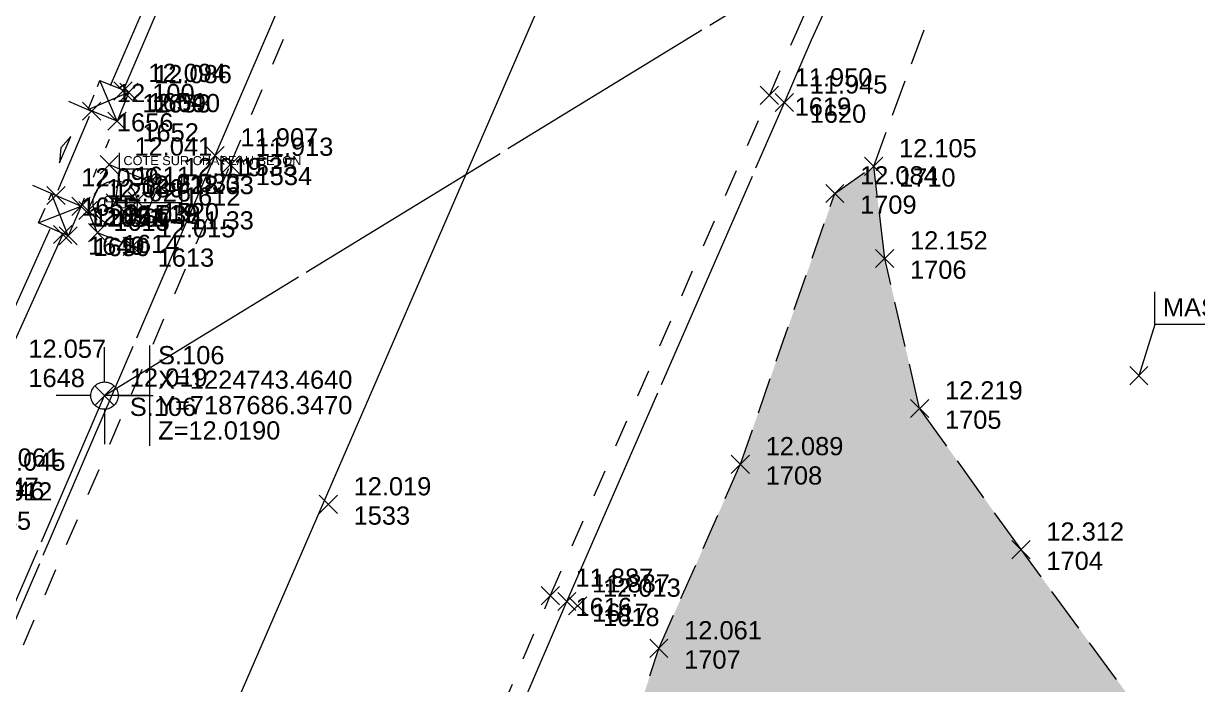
# Model space of a CAD drawing. Header units: metres. Extents: x 1224602 to 1224842, y 7187490 to 7187733.
# Drawn here: x 1224742.57 to 1224755.48, y 7187683.17 to 7187690.44 of the extents above; entities that cross this region are included whole.
import ezdxf
from ezdxf.enums import TextEntityAlignment as Align

# ---------------------------------------------------------------- set-up
doc = ezdxf.new("R2010")
doc.units = ezdxf.units.M
doc.header["$PDMODE"] = 3
doc.header["$PDSIZE"] = 0.1
for name, pattern in [('LL_0821', [0.7, 0.5, -0.2]), ('LL_0822', [2.5, 2.5, 0]), ('LL_0824', [0.35, 0.1, -0.25]), ('LL_0829', [0.6, 0.3, -0.3]), ('OL_0942', [0.7, 0.5, -0.2]), ('SL_1146', [2.5, 2.5, 0]), ('Socle_Continu', [2.5, 2.5, 0]), ('TL_1182', [0.6, 0.4, -0.2]), ('YL_2901', [2.5, 2.5, 0])]:
    doc.linetypes.add(name, pattern=pattern)
for name, color, linetype, lineweight in [('CLOTU_SCS', 212, 'Socle_Continu', 13), ('JARDH_PSS', 82, 'Socle_Continu', 13), ('JARDI_SCI', 82, 'Socle_Continu', 13), ('JARDI_SCS', 82, 'Socle_Continu', 13), ('NIVEL_SCS', 102, 'Socle_Continu', 13), ('SIGTA_SCI', 7, 'Socle_Continu', 13), ('SIGTM_PSI', 1, 'Socle_Continu', 13), ('SIGTM_SCI', 1, 'Socle_Continu', 13), ('SIGTO_PSI', 255, 'Socle_Continu', 13), ('SIGTO_SCI', 255, 'Socle_Continu', 13), ('VOIRI_SCS', 7, 'Socle_Continu', 13)]:
    doc.layers.add(name, color=color, linetype=linetype, lineweight=lineweight)
for name, color, linetype, lineweight, true_color in [('EAUUS_PSI', 7, 'Socle_Continu', 13, 0x7f3f00), ('EAUUS_SCI', 7, 'Socle_Continu', 13, 0x7f3f00), ('EAUUS_SCS', 7, 'Socle_Continu', 13, 0x7f3f00), ('EAUUS_SCT', 7, 'Socle_Continu', 13, 0x7f3f00), ('SIGTR_PSS', 7, 'Socle_Continu', 13, 0x9966cc), ('SIGTS_PSS', 7, 'Socle_Continu', 13, 0x9966cc)]:
    doc.layers.add(name, color=color, linetype=linetype, lineweight=lineweight, true_color=true_color)
doc.styles.add('Reseaux', font='arial.ttf')
doc.styles.get("Standard").update_dxf_attribs({"font": 'arial.ttf'})
doc.linetypes.add('CL_0181', pattern='A,3,-0.15,0.4,-0.381,["eu",Standard,S=0.254,R=0,X=-0.2,Y=-0.1],-0.381,0.4,-0.15', length=4.862)

# ---------------------------------------------------------------- blocks, each defined once
blk = doc.blocks.new('YP_1521')
at = {"layer": 'SIGTO_SCI', "color": 7, "linetype": 'Socle_Continu'}
blk.add_point((0, 0), dxfattribs=at)
at = {"layer": 'SIGTA_SCI', "linetype": 'Socle_Continu'}
blk.add_attdef('ALT', (0.278, 0.099), '', height=0.2, dxfattribs=at)
at = {"layer": 'SIGTA_SCI', "linetype": 'Socle_Continu', "flags": 9}
blk.add_attdef('CALQUE_ALT', (1.69, -1.18), '', height=0.2, dxfattribs=at)
at = {"layer": 'SIGTM_SCI', "linetype": 'Socle_Continu'}
blk.add_attdef('MAT', (0.278, -0.223), '', height=0.2, dxfattribs=at)
at = {"layer": 'SIGTM_SCI', "linetype": 'Socle_Continu', "flags": 9}
blk.add_attdef('CALQUE_MAT', (1.69, -1.501), '', height=0.2, dxfattribs=at)
at = {"layer": 'SIGTO_SCI', "linetype": 'Socle_Continu', "flags": 9}
for tag, p in [('ID', (1.69, 0.105)), ('NATURE', (1.69, -0.216)), ('FAMILLE', (1.69, -0.538)), ('CALQUE', (1.69, -0.859)), ('PCRS', (1.69, -1.823))]:
    blk.add_attdef(tag, p, '', height=0.2, dxfattribs=at)
blk = doc.blocks.new('YP_2900')
at = {"layer": 'SIGTO_PSI', "linetype": 'Socle_Continu'}
blk.add_line((0.5, 0), (0, 0), dxfattribs=at)
at = {"layer": 'SIGTO_PSI', "linetype": 'Socle_Continu', "flags": 128}
blk.add_lwpolyline([(0.5, -0.55), (0.5, 0.55)], dxfattribs=at)
at = {"layer": 'SIGTO_PSI', "color": 7, "linetype": 'Socle_Continu'}
blk.add_point((0, 0), dxfattribs=at)
at = {"layer": 'SIGTM_PSI', "color": 1, "linetype": 'Socle_Continu'}
blk.add_attdef('MAT', (0.589, 0.345), '', height=0.2, dxfattribs=at)
at = {"layer": 'SIGTM_PSI', "linetype": 'Socle_Continu', "flags": 9}
blk.add_attdef('CALQUE_MAT', (1.598, -0.695), '', height=0.2, dxfattribs=at)
at = {"layer": 'SIGTO_PSI', "linetype": 'Socle_Continu', "flags": 9}
for tag, p in [('ID', (1.598, 0.59)), ('NATURE', (1.598, 0.269)), ('FAMILLE', (1.598, -0.052)), ('CALQUE', (1.598, -0.374)), ('PCRS', (1.598, -1.016))]:
    blk.add_attdef(tag, p, '', height=0.2, dxfattribs=at)
at = {"layer": 'SIGTO_PSI', "linetype": 'Socle_Continu'}
for tag, p in [('X=', (0.589, 0.075)), ('Y=', (0.589, -0.204)), ('Z=', (0.589, -0.482))]:
    blk.add_attdef(tag, p, '', height=0.2, dxfattribs=at)
blk = doc.blocks.new('CP_0162')
at = {"layer": 'EAUUS_SCS', "linetype": 'Socle_Continu', "const_width": 0.025, "flags": 128}
for points in [[(-0.063, -0.111), (-0.174, -0.111, -0.405328), (-0.241, -0.045), (-0.241, 0.067, -0.999132), (-0.063, 0.067), (-0.063, 0.022), (-0.218, 0.022)], [(0.048, 0.155), (0.048, -0.034, 0.410802), (0.125, -0.111), (0.225, -0.111), (0.225, 0.155)]]:
    blk.add_lwpolyline(points, format="xyb", dxfattribs=at)
at = {"layer": 'EAUUS_SCS', "linetype": 'Socle_Continu'}
blk.add_circle((0, 0), 0.5, dxfattribs=at)
at = {"layer": 'EAUUS_SCS', "linetype": 'Socle_Continu', "flags": 9}
for tag, p in [('ID', (0.918, 0.522)), ('NATURE', (0.918, 0.2)), ('FAMILLE', (0.918, -0.121)), ('CALQUE', (0.918, -0.442)), ('PCRS', (0.918, -0.763))]:
    blk.add_attdef(tag, p, '', height=0.2, dxfattribs=at)
blk = doc.blocks.new('SP_1162')
at = {"layer": 'CLOTU_SCS', "linetype": 'Socle_Continu'}
for p, q in [((0, 0), (1, 1)), ((0, 1), (1, 0))]:
    blk.add_line(p, q, dxfattribs=at)
at = {"layer": 'CLOTU_SCS', "linetype": 'Socle_Continu', "flags": 128}
blk.add_lwpolyline([(1, 0), (0, 0), (0, 1), (1, 1)], close=True, dxfattribs=at)
at = {"layer": 'CLOTU_SCS', "linetype": 'Socle_Continu', "flags": 9}
for tag, p in [('ID', (1.089, 0.299)), ('NATURE', (1.089, -0.022)), ('FAMILLE', (1.089, -0.344)), ('CALQUE', (1.089, -0.665)), ('PCRS', (1.089, -0.986))]:
    blk.add_attdef(tag, p, '', height=0.2, dxfattribs=at)
blk = doc.blocks.new('SP_1161')
at = {"layer": 'CLOTU_SCS', "linetype": 'Socle_Continu'}
for p, q in [((0, 0), (0, 0.275)), ((1, 0.275), (1, 0)), ((0.5, 0.154), (0.344, 0.103)), ((0.656, 0.103), (0.5, 0.154)), ((0.062, 0), (0.938, 0)), ((0.344, 0.103), (0.656, 0.103))]:
    blk.add_line(p, q, dxfattribs=at)
at = {"layer": 'CLOTU_SCS', "linetype": 'Socle_Continu', "flags": 9}
for tag, p in [('ID', (1.36, 0.385)), ('NATURE', (1.36, 0.064)), ('FAMILLE', (1.36, -0.257)), ('CALQUE', (1.36, -0.579)), ('PCRS', (1.36, -0.9))]:
    blk.add_attdef(tag, p, '', height=0.2, dxfattribs=at)
blk = doc.blocks.new('YP_2903')
at = {"layer": 'SIGTR_PSS', "color": 1, "linetype": 'Socle_Continu'}
blk.add_line((0, 0.15), (0, 0.533), dxfattribs=at)
at = {"layer": 'SIGTR_PSS', "color": 5, "linetype": 'Socle_Continu'}
blk.add_line((-0.15, 0), (-0.533, 0), dxfattribs=at)
at = {"layer": 'SIGTR_PSS', "color": 3, "linetype": 'Socle_Continu'}
blk.add_line((0.15, 0), (0.533, 0), dxfattribs=at)
at = {"layer": 'SIGTR_PSS', "color": 2, "linetype": 'Socle_Continu'}
blk.add_line((0, -0.15), (0, -0.533), dxfattribs=at)
at = {"layer": 'SIGTR_PSS', "color": 4, "linetype": 'Socle_Continu'}
blk.add_circle((0, 0), 0.15, dxfattribs=at)
at = {"layer": 'SIGTR_PSS', "linetype": 'Socle_Continu', "flags": 9}
for tag, p in [('ID', (1.343, 0.305)), ('NATURE', (1.343, -0.016)), ('FAMILLE', (1.343, -0.337)), ('CALQUE', (1.343, -0.659)), ('PCRS', (1.343, -0.98))]:
    blk.add_attdef(tag, p, '', height=0.2, dxfattribs=at)
blk = doc.blocks.new('*U83')
at = {"layer": 'EAUUS_SCI', "linetype": 'Socle_Continu'}
blk.add_line((0.091, 0.743), (0, 0), dxfattribs=at)
at = {"layer": 'EAUUS_SCI', "linetype": 'Socle_Continu', "flags": 128}
blk.add_lwpolyline([(0.764, 0.743), (0.091, 0.743), (0.091, 1.1)], dxfattribs=at)
at = {"layer": 'EAUUS_SCI', "linetype": 'Socle_Continu'}
blk.add_point((0, 0), dxfattribs=at)
blk.add_attdef('TXT', (0.179, 0.83), '', height=0.2, dxfattribs=at)
at = {"layer": 'EAUUS_SCI', "linetype": 'Socle_Continu', "flags": 9}
for tag, p in [('ID', (1.967, 0.144)), ('NATURE', (1.967, -0.177)), ('FAMILLE', (1.967, -0.499)), ('CALQUE', (1.967, -0.82)), ('PCRS', (1.967, -1.141))]:
    blk.add_attdef(tag, p, '', height=0.2, dxfattribs=at)
blk = doc.blocks.new('CP_2101')
at = {"layer": 'EAUUS_PSI', "linetype": 'Socle_Continu'}
blk.add_line((0.733, 0), (0, 0), dxfattribs=at)
at = {"layer": 'EAUUS_PSI', "linetype": 'Socle_Continu', "flags": 128}
blk.add_lwpolyline([(0.733, -0.3), (0.733, 0.3)], dxfattribs=at)
at = {"layer": 'EAUUS_PSI', "linetype": 'Socle_Continu'}
blk.add_point((0, 0), dxfattribs=at)
at = {"layer": 'EAUUS_PSI', "linetype": 'Socle_Continu', "style": 'Reseaux', "flags": 9}
for tag, p in [('ID', (2.525, 0.541)), ('NATURE', (2.525, 0.22))]:
    blk.add_attdef(tag, p, '', height=0.2, dxfattribs=at)
at = {"layer": 'EAUUS_PSI', "linetype": 'Socle_Continu'}
for tag, p in [('TAMPON', (0.824, 0.196)), ('RADIER', (0.824, -0.192))]:
    blk.add_attdef(tag, text='', height=0.2, dxfattribs=at).set_placement(p, align=Align.MIDDLE_LEFT)
at = {"layer": 'EAUUS_PSI', "linetype": 'Socle_Continu', "flags": 9}
for tag, p in [('FAMILLE', (2.525, -0.101)), ('CALQUE', (2.525, -0.423))]:
    blk.add_attdef(tag, p, '', height=0.2, dxfattribs=at)
blk = doc.blocks.new('*U113')
at = {"layer": 'JARDI_SCI', "linetype": 'Socle_Continu'}
blk.add_line((0.175, 0.564), (0, 0), dxfattribs=at)
at = {"layer": 'JARDI_SCI', "linetype": 'Socle_Continu', "flags": 128}
blk.add_lwpolyline([(0.848, 0.564), (0.175, 0.564), (0.175, 0.921)], dxfattribs=at)
at = {"layer": 'JARDI_SCI', "linetype": 'Socle_Continu'}
blk.add_point((0, 0), dxfattribs=at)
blk.add_attdef('TXT', (0.264, 0.651), '', height=0.2, dxfattribs=at)
at = {"layer": 'JARDI_SCI', "linetype": 'Socle_Continu', "flags": 9}
for tag, p in [('ID', (1.967, 0.144)), ('NATURE', (1.967, -0.177)), ('FAMILLE', (1.967, -0.499)), ('CALQUE', (1.967, -0.82)), ('PCRS', (1.967, -1.141))]:
    blk.add_attdef(tag, p, '', height=0.2, dxfattribs=at)

msp = doc.modelspace()

# ---------------------------------------------------------------- hatches: boundary and pattern name
at = {"layer": 'JARDH_PSS', "linetype": 'Socle_Continu'}
h = msp.add_hatch(dxfattribs=at)
h.set_pattern_fill('TL_2777', color=256, scale=0.5, pattern_type=2)
h.set_pattern_definition([(90, (51.4353, -59.51156), (-0.3535533905, 0.3535533905), [0.09375, -0.6133567815]), (45, (51.4353, -59.51156), (-0.353553390593, 0.353553390593), [0.09375, -0.40625]), (135, (51.4353, -59.51156), (-0.353553390593, -0.353553390593), [0.09375, -0.40625])])
h.paths.add_polyline_path([(1224770.407, 7187687.153), (1224770.582, 7187687.08), (1224770.649, 7187687.254), (1224773.232, 7187693.885), (1224773.075, 7187693.937), (1224773.199, 7187694.307), (1224772.929, 7187694.562), (1224769.955, 7187695.734), (1224766.927, 7187696.583), (1224766.097, 7187696.818), (1224767.269, 7187695.858), (1224768.344, 7187694.578), (1224769.507, 7187692.933), (1224769.257, 7187691.358), (1224768.668, 7187687.614), (1224768.206, 7187684.685), (1224768.063, 7187683.524), (1224767.185, 7187682.315), (1224766.102, 7187681.576), (1224764.884, 7187680.428), (1224763.383, 7187680.019), (1224761.745, 7187679.544), (1224760.186, 7187679.724), (1224758.827, 7187680.346), (1224757.884, 7187681.237), (1224756.719, 7187681.531), (1224755.003, 7187682.665), (1224753.54, 7187684.655), (1224752.425, 7187686.206), (1224752.041, 7187687.854), (1224751.92, 7187688.867), (1224751.492, 7187688.569), (1224750.454, 7187685.593), (1224749.558, 7187683.57), (1224749.274, 7187682.699), (1224749.632, 7187682.537), (1224751.903, 7187681.541), (1224751.662, 7187680.869), (1224751.571, 7187680.615), (1224765.172, 7187674.502), (1224765.215, 7187674.552), (1224765.732, 7187675.813), (1224766.115, 7187676.752), (1224766.681, 7187678.185)])
edge = h.paths.add_edge_path(flags=16)
edge.add_ellipse((1224765.043, 7187680.134), major_axis=(-0.303, 0.303), ratio=1, start_angle=125.1518, end_angle=131.276, ccw=False)
edge.add_ellipse((1224765.01, 7187679.95), major_axis=(-0.171, 0.171), ratio=1, start_angle=112.5, end_angle=125.2193, ccw=False)
edge = h.paths.add_edge_path(flags=16)
edge.add_ellipse((1224765.11, 7187679.932), major_axis=(0.22, 0.22), ratio=1, start_angle=135.477, end_angle=151.0505, ccw=False)
edge.add_ellipse((1224765.368, 7187679.936), major_axis=(-0.403, 0.403), ratio=1, start_angle=35.2057, end_angle=45, ccw=False)
edge.add_ellipse((1224765.817, 7187679.86), major_axis=(0.725, 0.725), ratio=1, start_angle=118.3033, end_angle=125.3344, ccw=False)
edge.add_ellipse((1224765.518, 7187680.403), major_axis=(-0.511, 0.511), ratio=1, start_angle=61.2601, end_angle=67.5, ccw=False)
edge.add_ellipse((1224765.184, 7187680.307), major_axis=(-0.265, 0.265), ratio=1, start_angle=47.1703, end_angle=61.449, ccw=False)
edge.add_ellipse((1224765.016, 7187680.301), major_axis=(0.146, 0.146), ratio=1, start_angle=115.9042, end_angle=135, ccw=False)
edge.add_ellipse((1224765.184, 7187680.307), major_axis=(-0.265, 0.265), ratio=1, start_angle=47.1703, end_angle=61.449)
edge.add_ellipse((1224765.518, 7187680.403), major_axis=(-0.511, 0.511), ratio=1, start_angle=61.2601, end_angle=67.5)
edge.add_ellipse((1224765.518, 7187680.403), major_axis=(-0.511, 0.511), ratio=0.999999, start_angle=67.5, end_angle=70.4635, ccw=False)
edge.add_ellipse((1224765.518, 7187680.403), major_axis=(-0.511, 0.511), ratio=1, start_angle=61.2601, end_angle=67.5, ccw=False)
edge.add_ellipse((1224765.817, 7187679.86), major_axis=(0.725, 0.725), ratio=1, start_angle=118.3033, end_angle=125.3344)
edge.add_ellipse((1224765.368, 7187679.936), major_axis=(-0.403, 0.403), ratio=1, start_angle=35.2057, end_angle=45)
edge.add_ellipse((1224765.11, 7187679.932), major_axis=(0.22, 0.22), ratio=1, start_angle=135.477, end_angle=151.0505)
edge.add_ellipse((1224764.996, 7187679.9), major_axis=(-0.137, 0.137), ratio=1, start_angle=61.1844, end_angle=67.5)
edge.add_ellipse((1224764.996, 7187679.9), major_axis=(-0.137, 0.137), ratio=1, start_angle=67.5, end_angle=82.627)
edge.add_ellipse((1224764.979, 7187679.889), major_axis=(-0.122, 0.122), ratio=0.999999, start_angle=83.2891, end_angle=90)
edge.add_ellipse((1224764.979, 7187679.889), major_axis=(0.122, 0.122), ratio=1, start_angle=180, end_angle=196.3758)
edge.add_ellipse((1224765.01, 7187679.95), major_axis=(-0.171, 0.171), ratio=1, start_angle=106.7809, end_angle=112.5)
edge.add_ellipse((1224764.979, 7187679.889), major_axis=(0.122, 0.122), ratio=1, start_angle=180, end_angle=196.3758, ccw=False)
edge.add_ellipse((1224764.996, 7187679.9), major_axis=(-0.137, 0.137), ratio=1, start_angle=67.5, end_angle=82.627, ccw=False)
edge.add_ellipse((1224764.996, 7187679.9), major_axis=(-0.137, 0.137), ratio=1, start_angle=61.1844, end_angle=67.5, ccw=False)
edge = h.paths.add_edge_path(flags=16)
edge.add_ellipse((1224764.626, 7187680.351), major_axis=(-0.712, 0.712), ratio=1, start_angle=184.1913, end_angle=190.5786, ccw=False)
edge.add_ellipse((1224764.967, 7187680.056), major_axis=(0.393, 0.393), ratio=1, start_angle=270, end_angle=272.8252, ccw=False)
edge.add_ellipse((1224765.677, 7187680.407), major_axis=(-0.554, 0.554), ratio=1, start_angle=112.6312, end_angle=119.2352, ccw=False)
edge = h.paths.add_edge_path(flags=16)
edge.add_ellipse((1224765.191, 7187679.708), major_axis=(0.0964, 0.0964), ratio=1, start_angle=225, end_angle=228.8918, ccw=False)
edge.add_ellipse((1224765.187, 7187679.741), major_axis=(-0.12, 0.12), ratio=1, start_angle=139.5398, end_angle=157.5, ccw=False)
edge = h.paths.add_edge_path(flags=16)
edge.add_ellipse((1224765.191, 7187679.708), major_axis=(0.0964, 0.0964), ratio=1, start_angle=204.5862, end_angle=225, ccw=False)
edge.add_ellipse((1224765.208, 7187679.748), major_axis=(-0.127, 0.127), ratio=0.999998, start_angle=112.5, end_angle=114.0078, ccw=False)
edge = h.paths.add_edge_path(flags=16)
edge.add_ellipse((1224765.299, 7187679.852), major_axis=(-0.225, 0.225), ratio=1, start_angle=80.0162, end_angle=90)
edge.add_ellipse((1224765.299, 7187679.852), major_axis=(0.225, 0.225), ratio=0.999999, start_angle=180, end_angle=183.8006)
edge.add_ellipse((1224765.208, 7187679.748), major_axis=(0.127, 0.127), ratio=1, start_angle=183.7713, end_angle=202.5, ccw=False)
edge.add_ellipse((1224765.299, 7187679.852), major_axis=(-0.225, 0.225), ratio=1, start_angle=80.0162, end_angle=90, ccw=False)
edge.add_ellipse((1224765.527, 7187680.014), major_axis=(0.423, 0.423), ratio=1, start_angle=161.1383, end_angle=170.1832)
edge = h.paths.add_edge_path(flags=16)
edge.add_ellipse((1224765.133, 7187679.855), major_axis=(-0.209, 0.209), ratio=1, start_angle=160.5239, end_angle=174.9954, ccw=False)
edge.add_ellipse((1224764.967, 7187680.056), major_axis=(-0.393, 0.393), ratio=1, start_angle=174.8282, end_angle=180, ccw=False)
edge = h.paths.add_edge_path(flags=16)
edge.add_ellipse((1224765.424, 7187680.152), major_axis=(0.293, 0.293), ratio=1, start_angle=67.5, end_angle=73.1065, ccw=False)
edge.add_ellipse((1224765.545, 7187679.924), major_axis=(-0.476, 0.476), ratio=1, start_angle=-16.9672, end_angle=-14.278, ccw=False)
edge = h.paths.add_edge_path(flags=16)
edge.add_ellipse((1224765.581, 7187679.769), major_axis=(0.0911, 0.0911), ratio=1, start_angle=247.5, end_angle=266.9788, ccw=False)
edge.add_ellipse((1224765.581, 7187679.769), major_axis=(0.0911, 0.0911), ratio=1, start_angle=240.8469, end_angle=247.5, ccw=False)
edge = h.paths.add_edge_path(flags=16)
edge.add_ellipse((1224765.562, 7187679.84), major_axis=(-0.143, 0.143), ratio=1, start_angle=135, end_angle=150.4035, ccw=False)
edge.add_ellipse((1224765.562, 7187679.84), major_axis=(-0.143, 0.143), ratio=1, start_angle=131.0986, end_angle=135, ccw=False)
edge.add_ellipse((1224765.574, 7187680.037), major_axis=(-0.283, 0.283), ratio=1, start_angle=119.0427, end_angle=131.2822, ccw=False)
edge = h.paths.add_edge_path(flags=16)
edge.add_ellipse((1224765.377, 7187680.349), major_axis=(-0.15, 0.15), ratio=0.999999, start_angle=-67.5, end_angle=-62.5721, ccw=False)
edge.add_ellipse((1224765.38, 7187680.353), major_axis=(-0.146, 0.146), ratio=1, start_angle=-62.2152, end_angle=-45, ccw=False)
edge = h.paths.add_edge_path(flags=16)
edge.add_ellipse((1224765.382, 7187680.292), major_axis=(-0.19, 0.19), ratio=1, start_angle=-43.7197, end_angle=-28.3803, ccw=False)
edge.add_ellipse((1224765.424, 7187680.152), major_axis=(0.293, 0.293), ratio=1, start_angle=61.6184, end_angle=67.5, ccw=False)
edge = h.paths.add_edge_path(flags=16)
edge.add_ellipse((1224764.754, 7187679.816), major_axis=(0.686, 0.686), ratio=1, start_angle=319.1521, end_angle=321.4103, ccw=False)
edge.add_ellipse((1224765.216, 7187679.848), major_axis=(-0.358, 0.358), ratio=1, start_angle=225, end_angle=229.3156, ccw=False)
edge = h.paths.add_edge_path(flags=16)
edge.add_ellipse((1224765.569, 7187679.778), major_axis=(0.101, 0.101), ratio=1, start_angle=270, end_angle=292.3335, ccw=False)
edge.add_ellipse((1224765.467, 7187679.82), major_axis=(0.179, 0.179), ratio=1, start_angle=292.5, end_angle=309.0828, ccw=False)
edge.add_ellipse((1224765.216, 7187679.848), major_axis=(0.358, 0.358), ratio=1, start_angle=308.8626, end_angle=315, ccw=False)
edge.add_ellipse((1224765.467, 7187679.82), major_axis=(0.179, 0.179), ratio=1, start_angle=292.5, end_angle=309.0828, ccw=False)
edge = h.paths.add_edge_path(flags=16)
edge.add_ellipse((1224765.368, 7187680.187), major_axis=(0.307, 0.307), ratio=1, start_angle=292.5, end_angle=300.0659, ccw=False)
edge.add_ellipse((1224765.538, 7187680.142), major_axis=(-0.182, 0.182), ratio=1, start_angle=210.0063, end_angle=225, ccw=False)
edge = h.paths.add_edge_path(flags=16)
edge.add_ellipse((1224765.37, 7187679.656), major_axis=(-0.517, 0.517), ratio=1, start_angle=-64.7454, end_angle=-56.7578, ccw=False)
edge.add_ellipse((1224765.475, 7187679.945), major_axis=(-0.3, 0.3), ratio=1, start_angle=-76.1363, end_angle=-67.5, ccw=False)
edge.add_ellipse((1224764.966, 7187680.054), major_axis=(-0.512, 0.512), ratio=1, start_angle=248.218, end_angle=253.6576, ccw=False)
edge = h.paths.add_edge_path(flags=16)
edge.add_ellipse((1224765.334, 7187680.29), major_axis=(0.202, 0.202), ratio=0.999999, start_angle=354.5041, end_angle=360, ccw=False)
edge.add_ellipse((1224765.21, 7187680.188), major_axis=(-0.315, 0.315), ratio=1, start_angle=253.5821, end_angle=264.5255, ccw=False)
edge.add_ellipse((1224765.334, 7187680.29), major_axis=(0.202, 0.202), ratio=1, start_angle=360, end_angle=369.2557, ccw=False)
edge = h.paths.add_edge_path(flags=16)
edge.add_ellipse((1224765.614, 7187680.143), major_axis=(0.128, 0.128), ratio=1, start_angle=316.2577, end_angle=336.5349, ccw=False)
edge.add_ellipse((1224765.616, 7187680.142), major_axis=(0.127, 0.127), ratio=1, start_angle=337.5, end_angle=357.4352)
edge.add_ellipse((1224765.563, 7187680.092), major_axis=(-0.179, 0.179), ratio=0.999999, start_angle=267.6792, end_angle=270)
edge.add_ellipse((1224765.563, 7187680.092), major_axis=(0.179, 0.179), ratio=1, start_angle=0, end_angle=13.917, ccw=False)
edge.add_ellipse((1224765.616, 7187680.142), major_axis=(0.127, 0.127), ratio=1, start_angle=337.5, end_angle=357.4352, ccw=False)

# ---------------------------------------------------------------- linework, layer by layer
at = {"layer": 'CLOTU_SCS', "linetype": 'SL_1146'}
for points in [[(1224743.53, 7187689.754, 12.099), (1224744.962, 7187693.091, 12.105), (1224745.13, 7187693.553, 12.105), (1224745.216, 7187693.724, 12.106)], [(1224743.668, 7187689.695, 12.094), (1224745.102, 7187693.036, 12.109), (1224745.268, 7187693.494, 12.123), (1224745.327, 7187693.611, 12.114), (1224745.341, 7187693.639, 12.113)], [(1224741.7, 7187685.514, 12.049), (1224742.211, 7187686.724, 12.071), (1224742.868, 7187688.18, 12.084)], [(1224741.836, 7187685.453, 12.061), (1224741.843, 7187685.468, 12.061), (1224742.349, 7187686.664, 12.057), (1224743.005, 7187688.118, 12.064)]]:
    msp.add_polyline3d(points, dxfattribs=at)
at = {"layer": 'EAUUS_SCT', "linetype": 'CL_0181'}
msp.add_polyline3d([(1224748.538, 7187691.322, 10.77), (1224735.705, 7187661.766, 10.49)], dxfattribs=at)
at = {"layer": 'JARDI_SCS', "linetype": 'TL_1182'}
msp.add_polyline3d([(1224749.274, 7187682.699, 12.055), (1224749.558, 7187683.57, 12.061), (1224750.454, 7187685.593, 12.089), (1224751.492, 7187688.569, 12.084), (1224751.92, 7187688.867, 12.105), (1224752.643, 7187690.831, 12.132), (1224753.904, 7187692.81, 12.155), (1224756.169, 7187694.852, 12.199), (1224759.146, 7187696.371, 12.21), (1224761.889, 7187697.025, 12.237), (1224762.961, 7187697.106, 12.26), (1224764.864, 7187697.079, 12.279), (1224766.097, 7187696.818, 12.278), (1224766.927, 7187696.583, 12.287), (1224769.955, 7187695.734, 12.295), (1224772.929, 7187694.562, 12.326), (1224773.199, 7187694.307, 12.323)], dxfattribs=at)
at = {"layer": 'NIVEL_SCS', "linetype": 'OL_0942'}
msp.add_polyline3d([(1224764.884, 7187680.428, 12.431), (1224763.383, 7187680.019, 12.357), (1224761.745, 7187679.544, 12.329), (1224760.186, 7187679.724, 12.313), (1224758.827, 7187680.346, 12.314), (1224757.884, 7187681.237, 12.363), (1224756.719, 7187681.531, 12.322), (1224755.003, 7187682.665, 12.327), (1224753.54, 7187684.655, 12.312), (1224752.425, 7187686.206, 12.219), (1224752.041, 7187687.854, 12.152), (1224751.92, 7187688.867, 12.105)], dxfattribs=at)
at = {"layer": 'SIGTS_PSS', "linetype": 'YL_2901'}
msp.add_polyline3d([(1224718.643, 7187594.665, 11.273), (1224724.194, 7187641.786, 11.605), (1224743.464, 7187686.347, 12.019), (1224774.759, 7187705.496, 12.369), (1224807.6, 7187693.028, 12.688), (1224838.124, 7187643.847, 11.839), (1224818.746, 7187610.542, 11.62), (1224772.174, 7187599.12, 11.427)], close=True, dxfattribs=at)
at = {"layer": 'VOIRI_SCS', "linetype": 'LL_0829'}
for points in [[(1224740.909, 7187679.752, 11.848), (1224744.847, 7187688.883, 11.913), (1224746.288, 7187692.287, 11.949), (1224746.828, 7187693.388, 11.985), (1224747.113, 7187693.93, 11.989), (1224747.415, 7187694.462, 11.993), (1224747.655, 7187694.851, 11.986), (1224747.907, 7187695.233, 12.003), (1224748.171, 7187695.608, 12.029), (1224748.444, 7187695.977, 12.007), (1224749.016, 7187696.696, 12.016), (1224749.616, 7187697.396, 12.029), (1224750.235, 7187698.081, 12.035), (1224750.751, 7187698.632, 12.032), (1224750.866, 7187698.753, 12.032), (1224751.509, 7187699.41, 12.036), (1224751.84, 7187699.727, 12.038), (1224752.181, 7187700.033, 12.042), (1224752.671, 7187700.431, 12.044)], [(1224739.988, 7187664.723, 11.705), (1224743.133, 7187672.052, 11.786), (1224744, 7187673.998, 11.796), (1224744.29, 7187674.651, 11.809), (1224745.698, 7187677.941, 11.837), (1224748.364, 7187684.148, 11.887), (1224750.773, 7187689.646, 11.95), (1224751.073, 7187690.345, 11.963), (1224751.387, 7187691.034, 11.975), (1224751.554, 7187691.372, 11.981), (1224751.731, 7187691.704, 11.986), (1224751.919, 7187692.029, 11.99), (1224752.12, 7187692.345, 11.992), (1224752.335, 7187692.653, 11.998), (1224752.562, 7187692.953, 12.004), (1224752.799, 7187693.246, 12.01), (1224753.045, 7187693.533, 12.015), (1224753.561, 7187694.09, 12.025), (1224754.095, 7187694.632, 12.034), (1224754.713, 7187695.229, 12.048), (1224755.028, 7187695.519, 12.054), (1224755.35, 7187695.799, 12.06), (1224755.679, 7187696.069, 12.066)]]:
    msp.add_polyline3d(points, dxfattribs=at)
at = {"layer": 'VOIRI_SCS', "linetype": 'LL_0822'}
for points in [[(1224740.175, 7187664.642, 11.675), (1224743.342, 7187671.957, 11.824), (1224744.161, 7187673.942, 11.793), (1224744.471, 7187674.59, 11.793), (1224745.44, 7187676.888, 11.812), (1224745.87, 7187677.87, 11.833), (1224748.547, 7187684.085, 11.887), (1224750.938, 7187689.568, 11.945), (1224751.235, 7187690.257, 11.979), (1224751.547, 7187690.936, 11.986), (1224751.713, 7187691.27, 11.991), (1224751.887, 7187691.598, 11.998), (1224752.073, 7187691.919, 12.003), (1224752.27, 7187692.232, 12.009), (1224752.481, 7187692.537, 12.014), (1224752.704, 7187692.834, 12.017), (1224752.937, 7187693.125, 12.02), (1224753.179, 7187693.409, 12.026), (1224753.686, 7187693.96, 12.04), (1224754.213, 7187694.495, 12.035), (1224754.825, 7187695.082, 12.064), (1224755.139, 7187695.366, 12.067), (1224755.458, 7187695.641, 12.072), (1224755.785, 7187695.905, 12.079)], [(1224721.058, 7187634.314, 11.425), (1224722.076, 7187636.668, 11.442), (1224722.268, 7187637.111, 11.461), (1224724.256, 7187641.759, 11.487), (1224725.07, 7187643.617, 11.494), (1224725.481, 7187644.541, 11.513), (1224726.27, 7187646.385, 11.536), (1224726.698, 7187647.323, 11.522), (1224727.373, 7187648.914, 11.555), (1224730.291, 7187655.662, 11.618), (1224730.71, 7187656.624, 11.619), (1224731.505, 7187658.475, 11.649), (1224731.901, 7187659.4, 11.651), (1224732.838, 7187661.527, 11.668), (1224737.534, 7187672.401, 11.761), (1224737.927, 7187673.325, 11.773), (1224738.322, 7187674.257, 11.789), (1224739.227, 7187676.315, 11.803), (1224740.334, 7187678.891, 11.829), (1224740.735, 7187679.819, 11.83), (1224744.681, 7187688.986, 11.907), (1224746.133, 7187692.369, 11.941)]]:
    msp.add_polyline3d(points, dxfattribs=at)
at = {"layer": 'VOIRI_SCS', "linetype": 'LL_0824'}
msp.add_polyline3d([(1224743.206, 7187688.427, 12.089), (1224743.602, 7187689.363, 12.09)], dxfattribs=at)
at = {"layer": 'VOIRI_SCS', "linetype": 'LL_0821'}
msp.add_polyline3d([(1224743.515, 7187688.886, 12.041), (1224744.059, 7187688.659, 12.019), (1224743.77, 7187687.987, 12.015), (1224743.387, 7187688.137, 12.038), (1224743.282, 7187688.381, 12.026)], close=True, dxfattribs=at)

# ---------------------------------------------------------------- block references
at = {"layer": 'CLOTU_SCS', "color": 6, "linetype": 'Socle_Continu'}
for p, xscale, yscale, rotation in [((1224743.602, 7187689.363, 12.09), 0.3426788725331621, 0.3426788725331621, 67.8707819566755), ((1224743.064, 7187688.103, 12.067), 0.3542811490328739, 0.3542811490328739, 66.40725600610448)]:
    msp.add_blockref('SP_1162', p, dxfattribs=dict(at, xscale=xscale, yscale=yscale, rotation=rotation))
at = {"layer": 'CLOTU_SCS', "linetype": 'Socle_Continu', "xscale": 1.006492887861589, "yscale": 1.006492887861589, "rotation": 67.04001237144507}
msp.add_blockref('SP_1161', (1224742.93, 7187688.547, 12.099), dxfattribs=at)
at = {"layer": 'EAUUS_PSI', "linetype": 'Socle_Continu'}
ref = msp.add_blockref('CP_2101', (1224743.582, 7187688.465, 12.028), dxfattribs=at)
ref.add_attrib('TAMPON', '12.03', dxfattribs={"linetype": 'Socle_Continu', "height": 0.2}).set_placement((1224744.406, 7187688.661), align=Align.MIDDLE_LEFT)
ref.add_attrib('RADIER', '11.33', dxfattribs={"linetype": 'Socle_Continu', "height": 0.2}).set_placement((1224744.406, 7187688.273), align=Align.MIDDLE_LEFT)
at = {"layer": 'EAUUS_SCI', "linetype": 'Socle_Continu'}
ref = msp.add_blockref('*U83', (1224743.582, 7187688.465, 12.028), dxfattribs=dict(at, xscale=0.5, yscale=0.5, zscale=0.5))
ref.add_attrib('TXT', 'COTE SUR CHAPEAU BETON', (1224743.672, 7187688.88), dxfattribs={"linetype": 'Socle_Continu', "height": 0.1})
at = {"layer": 'EAUUS_SCS', "linetype": 'Socle_Continu', "xscale": 0.4844792397975956, "yscale": 0.4844792397975956}
msp.add_blockref('CP_0162', (1224743.582, 7187688.465, 12.028), dxfattribs=at)
at = {"layer": 'JARDI_SCI', "linetype": 'Socle_Continu'}
msp.add_blockref('*U113', (1224754.835, 7187686.566), dxfattribs=at).add_auto_attribs({'TXT': 'MASSIF'})
at = {"layer": 'SIGTO_PSI', "color": 193, "linetype": 'Socle_Continu'}
msp.add_blockref('YP_2900', (1224743.464, 7187686.347, 12.019), dxfattribs=at).add_auto_attribs({'MAT': 'S.106', 'X=': 'X=1224743.4640', 'Y=': 'Y=7187686.3470', 'Z=': 'Z=12.0190'})
at = {"layer": 'SIGTO_SCI', "linetype": 'Socle_Continu'}
for p, values in [((1224743.668, 7187689.695, 12.094), {'ALT': '12.094', 'MAT': '1654'}), ((1224743.731, 7187689.681, 12.086), {'ALT': '12.086', 'MAT': '1653'}), ((1224750.773, 7187689.646, 11.95), {'ALT': '11.950', 'MAT': '1619'}), ((1224743.322, 7187689.473, 12.1), {'ALT': '12.100', 'MAT': '1656'}), ((1224750.938, 7187689.568, 11.945), {'ALT': '11.945', 'MAT': '1620'}), ((1224743.602, 7187689.363, 12.09), {'ALT': '12.090', 'MAT': '1652'}), ((1224744.681, 7187688.986, 11.907), {'ALT': '11.907', 'MAT': '1535'}), ((1224743.515, 7187688.886, 12.041), {'ALT': '12.041', 'MAT': '1611'}), ((1224744.847, 7187688.883, 11.913), {'ALT': '11.913', 'MAT': '1534'}), ((1224751.92, 7187688.867, 12.105), {'ALT': '12.105', 'MAT': '1710'}), ((1224742.93, 7187688.547, 12.099), {'ALT': '12.099', 'MAT': '1655'}), ((1224744.059, 7187688.659, 12.019), {'ALT': '12.019', 'MAT': '1612'}), ((1224751.492, 7187688.569, 12.084), {'ALT': '12.084', 'MAT': '1709'}), ((1224743.206, 7187688.427, 12.089), {'ALT': '12.089', 'MAT': '1651'}), ((1224743.582, 7187688.465, 12.028), {'ALT': '12.028', 'MAT': '1519'}), ((1224743.823, 7187688.486, 12.033), {'ALT': '12.033', 'MAT': '1520'}), ((1224743.282, 7187688.381, 12.026), {'ALT': '12.026', 'MAT': '1615'}), ((1224743.005, 7187688.118, 12.064), {'ALT': '12.064', 'MAT': '1649'}), ((1224743.064, 7187688.103, 12.067), {'ALT': '12.067', 'MAT': '1650'}), ((1224743.387, 7187688.137, 12.038), {'ALT': '12.038', 'MAT': '1614'}), ((1224743.77, 7187687.987, 12.015), {'ALT': '12.015', 'MAT': '1613'}), ((1224752.041, 7187687.854, 12.152), {'ALT': '12.152', 'MAT': '1706'}), ((1224742.349, 7187686.664, 12.057), {'ALT': '12.057', 'MAT': '1648'}), ((1224743.464, 7187686.347, 12.019), {'ALT': '12.019', 'MAT': 'S.106'}), ((1224752.425, 7187686.206, 12.219), {'ALT': '12.219', 'MAT': '1705'}), ((1224750.454, 7187685.593, 12.089), {'ALT': '12.089', 'MAT': '1708'}), ((1224741.843, 7187685.468, 12.061), {'ALT': '12.061', 'MAT': '1647'}), ((1224741.903, 7187685.423, 12.045), {'ALT': '12.045', 'MAT': '1646'}), ((1224741.757, 7187685.096, 12.012), {'ALT': '12.012', 'MAT': '1645'}), ((1224745.924, 7187685.152, 12.019), {'ALT': '12.019', 'MAT': '1533'}), ((1224753.54, 7187684.655, 12.312), {'ALT': '12.312', 'MAT': '1704'}), ((1224748.364, 7187684.148, 11.887), {'ALT': '11.887', 'MAT': '1616'}), ((1224748.547, 7187684.085, 11.887), {'ALT': '11.887', 'MAT': '1617'}), ((1224748.666, 7187684.038, 12.013), {'ALT': '12.013', 'MAT': '1618'}), ((1224749.558, 7187683.57, 12.061), {'ALT': '12.061', 'MAT': '1707'})]:
    msp.add_blockref('YP_1521', p, dxfattribs=at).add_auto_attribs(values)
at = {"layer": 'SIGTR_PSS', "linetype": 'Socle_Continu'}
msp.add_blockref('YP_2903', (1224743.464, 7187686.347, 12.019), dxfattribs=at)

doc.saveas('drawing.dxf')
